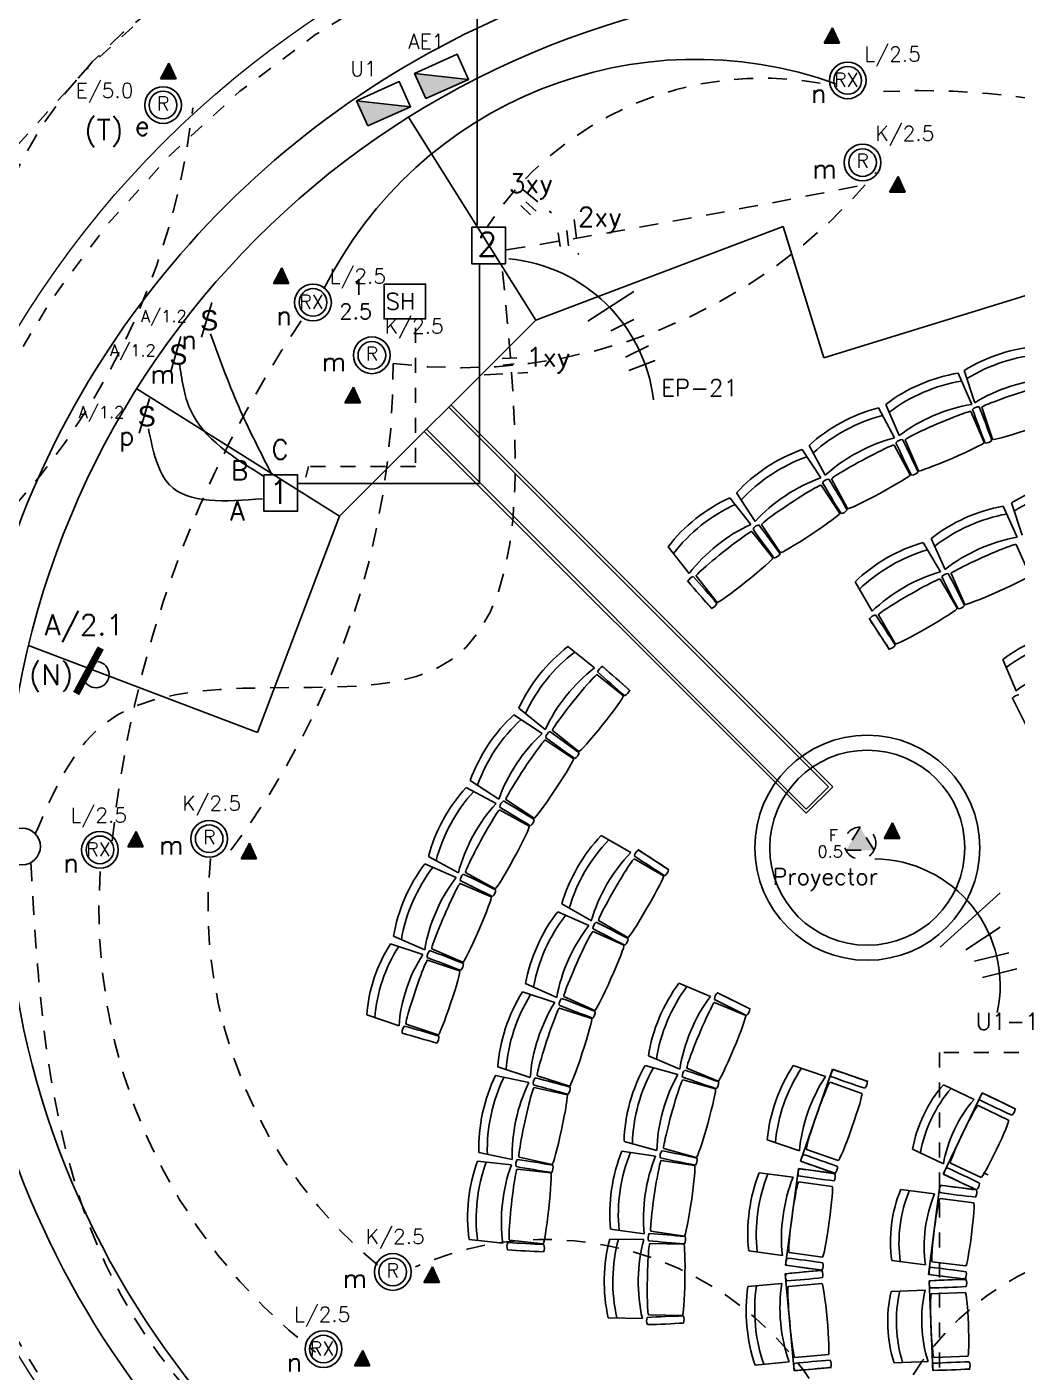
# Model space of a CAD drawing. Extents: x 630.7 to 694.4, y 620.3 to 665.5.
# Drawn here: x 671.39 to 677.99, y 640.06 to 649.03 of the extents above; entities that cross this region are included whole.
import ezdxf

# ---------------------------------------------------------------- set-up
doc = ezdxf.new("R2010")
doc.units = 0
doc.header["$LTSCALE"] = 0.5
doc.header["$MEASUREMENT"] = 0
for name, pattern in [('DASHED2', [0.375, 0.25, -0.125]), ('HIDDEN', [0.375, 0.25, -0.125]), ('HIDDEN2', [0.1875, 0.125, -0.0625]), ('PHANTOM2', [31.75, 15.875, -3.175, 3.175, -3.175, 3.175, -3.175])]:
    doc.linetypes.add(name, pattern=pattern)
for name, color, linetype in [('ALUMBRADO', 3, 'CONTINUOUS'), ('butacas', 1, 'CONTINUOUS'), ('equipo', 5, 'CONTINUOUS'), ('LUCES', 170, 'CONTINUOUS'), ('paredes', 1, 'CONTINUOUS'), ('PISO', 1, 'CONTINUOUS'), ('PROYECCIONES', 6, 'HIDDEN'), ('PUERTAS', 6, 'CONTINUOUS'), ('SEÑALES', 4, 'CONTINUOUS'), ('TOMAS', 4, 'HIDDEN2'), ('tuberia_alumbrado', 3, 'DASHED2'), ('UNIFILAR', 1, 'CONTINUOUS')]:
    doc.layers.add(name, color=color, linetype=linetype)
doc.styles.add('romans', font='romans.shx')

# ---------------------------------------------------------------- blocks, each defined once
blk = doc.blocks.new('butacas')
at = {"layer": 'butacas'}
for p, q in [((0.6059, 3.1637), (0.6956, 2.9553)), ((0.6466, 3.1819), (0.7162, 2.966)), ((0.0745, 2.9321), (0.1823, 2.7325)), ((0.1234, 2.9558), (0.2131, 2.7474)), ((0.6889, 2.9075), (0.778, 2.7009)), ((0.8351, 2.7227), (0.7642, 2.9362)), ((0.3416, 2.5128), (0.2525, 2.7195)), ((-0.4343, 2.6545), (-0.3093, 2.4652)), ((-0.3877, 2.6824), (-0.2799, 2.4828)), ((0.1799, 2.6843), (0.2868, 2.4863)), ((-0.1313, 2.2605), (-0.2382, 2.4584)), ((-0.9166, 2.3331), (-0.7753, 2.1555)), ((-0.8727, 2.3649), (-0.7477, 2.1756)), ((-0.3075, 2.4169), (-0.1835, 2.2292)), ((0.9058, 2.2769), (0.9984, 2.0698)), ((0.961, 2.2982), (1.0316, 2.0826)), ((-0.58, 1.9673), (-0.704, 2.1551)), ((-0.7693, 2.1076), (-0.6292, 1.9316)), ((0.4261, 2.0625), (0.5187, 1.8554)), ((-1.3277, 2.0059), (-1.1865, 1.8284)), ((0.3734, 2.0355), (0.487, 1.8391)), ((0.9923, 2.0219), (1.0841, 1.8164)), ((-1.001, 1.6357), (-1.1411, 1.8117)), ((0.6503, 1.6225), (0.5585, 1.8279)), ((-1.1998, 1.7796), (-1.0349, 1.5917)), ((-0.0814, 1.7725), (0.0322, 1.5761)), ((0.4859, 1.7909), (0.5986, 1.5961)), ((0.0115, 1.5294), (0.1487, 1.3204)), ((0.1872, 1.3582), (0.0745, 1.553)), ((-1.9948, 1.3405), (-1.8177, 1.1988)), ((-1.7688, 1.212), (-1.5813, 1.0466)), ((0.9036, 1.2552), (0.9915, 1.046)), ((-1.8011, 1.1535), (-1.6254, 1.0129)), ((0.9644, 1.0017), (1.0769, 0.7784)), ((-2.323, 0.9303), (-2.1459, 0.7886)), ((-2.355, 0.8864), (-2.166, 0.7609)), ((-1.9223, 0.6418), (-2.098, 0.7824)), ((-2.1456, 0.7172), (-1.9581, 0.5927)), ((-2.6457, 0.4488), (-2.4567, 0.3233)), ((-2.6737, 0.4023), (-2.4744, 0.294)), ((-2.2211, 0.1969), (-2.4085, 0.3214)), ((-2.4501, 0.2522), (-2.2525, 0.1448)), ((-1.7725, 0.0814), (-1.5761, -0.0322)), ((-2.9246, -0.0593), (-2.7253, -0.1676)), ((-1.553, -0.0745), (-1.3582, -0.1872)), ((-1.5294, -0.0115), (-1.3204, -0.1487)), ((-2.9484, -0.1081), (-2.7403, -0.1984)), ((-2.4794, -0.2727), (-2.6771, -0.1653)), ((-2.7125, -0.2378), (-2.5061, -0.3274)), ((-2.0625, -0.4261), (-1.8554, -0.5187)), ((-2.0355, -0.3734), (-1.8391, -0.487)), ((-1.5961, -0.5986), (-1.7909, -0.4859)), ((-3.1576, -0.59), (-2.9495, -0.6804)), ((-1.8279, -0.5585), (-1.6225, -0.6503)), ((-3.1768, -0.6401), (-2.9617, -0.7121)), ((-2.6953, -0.7633), (-2.9017, -0.6738)), ((-2.9305, -0.749), (-2.7172, -0.8204)), ((-2.2982, -0.961), (-2.0826, -1.0316)), ((-2.2769, -0.9058), (-2.0698, -0.9984)), ((-1.2552, -0.9036), (-1.046, -0.9915)), ((-1.0017, -0.9644), (-0.7784, -1.0769)), ((-2.0512, -1.0683), (-1.8374, -1.1383)), ((-1.8164, -1.0841), (-2.0219, -0.9923)), ((-1.0177, -1.0306), (-0.8103, -1.1177)), ((-3.3357, -1.1146), (-3.1205, -1.1866)), ((-2.8601, -1.2473), (-3.0735, -1.1759)), ((-1.4586, -1.388), (-1.2494, -1.4759)), ((-2.4771, -1.5175), (-2.2553, -1.5653)), ((-2.4616, -1.4604), (-2.246, -1.5309)), ((-1.9852, -1.5899), (-2.199, -1.5199)), ((-1.4804, -1.4508), (-1.2619, -1.5116)), ((-0.9943, -1.5558), (-1.2017, -1.4687)), ((-0.493, -1.4505), (-0.2789, -1.5255)), ((-0.4462, -2.0896), (-0.2312, -1.4762)), ((-0.2312, -1.4762), (0.0047, -1.5589)), ((-2.2203, -1.5986), (-2.0004, -1.646)), ((-1.2288, -1.5468), (-1.0121, -1.6071)), ((-0.2483, -1.5628), (-0.036, -1.6373)), ((0.5072, -1.5796), (0.7119, -1.6774)), ((0.506, -2.175), (0.7647, -1.6336)), ((0.7647, -1.6336), (0.9903, -1.7414)), ((0.7383, -1.7179), (0.9413, -1.8149)), ((-1.6212, -1.957), (-1.4026, -2.0177)), ((-0.6668, -1.9463), (-0.4527, -2.0213)), ((-2.5878, -2.0311), (-2.366, -2.0789)), ((-1.6349, -2.022), (-1.4104, -2.0547)), ((-1.1394, -2.0649), (-1.3562, -2.0046)), ((-0.1931, -2.0857), (-0.4055, -2.0113)), ((0.3022, -2.0086), (0.5069, -2.1064)), ((-2.5973, -2.0896), (-2.3717, -2.1141)), ((-2.3334, -2.1435), (-2.1098, -2.1678)), ((-2.1005, -2.1105), (-2.3204, -2.0631)), ((-1.3733, -2.0855), (-1.1506, -2.118)), ((-0.5455, -2.7828), (-0.458, -2.1387)), ((-0.458, -2.1387), (-0.2103, -2.1723)), ((-0.4462, -2.0896), (-0.2103, -2.1723)), ((0.758, -2.1985), (0.555, -2.1015)), ((-0.7197, -2.166), (-0.4948, -2.1965)), ((-0.4574, -2.227), (-0.2344, -2.2572)), ((0.506, -2.175), (0.7316, -2.2828)), ((0.223, -2.2789), (0.4481, -2.3076)), ((0.4088, -2.8446), (0.4845, -2.2494)), ((0.4845, -2.2494), (0.7325, -2.2809)), ((0.4858, -2.3377), (0.709, -2.366)), ((-1.7108, -2.5418), (-1.4863, -2.5746)), ((-1.2193, -2.5882), (-1.4419, -2.5557)), ((-2.6541, -2.6119), (-2.4285, -2.6364)), ((-2.1611, -2.6402), (-2.3848, -2.6159)), ((-1.7163, -2.608), (-1.4894, -2.6123)), ((-1.4487, -2.6381), (-1.2237, -2.6423)), ((-0.7904, -2.6866), (-0.5655, -2.7172)), ((-0.2983, -2.7281), (-0.5213, -2.6978)), ((0.1631, -2.7505), (0.3881, -2.7792)), ((0.6554, -2.7878), (0.4322, -2.7595)), ((-0.5467, -2.8394), (-0.2977, -2.8164)), ((-0.4869, -3.4866), (-0.5467, -2.8394)), ((-0.5455, -2.7828), (-0.2977, -2.8164)), ((0.4088, -2.8446), (0.6568, -2.8761)), ((-0.7955, -2.9249), (-0.5696, -2.9041)), ((-0.5262, -2.9253), (-0.3021, -2.9046)), ((0.1591, -2.9583), (0.3858, -2.9492)), ((0.412, -2.8858), (0.6618, -2.8757)), ((0.4362, -3.4853), (0.412, -2.8858)), ((0.428, -2.9726), (0.6529, -2.9635)), ((-1.7261, -3.1334), (-1.4992, -3.1376)), ((-1.2326, -3.1174), (-1.4575, -3.1133)), ((-0.2584, -3.3778), (-0.4825, -3.3985)), ((0.67, -3.3884), (0.4452, -3.3975)), ((-0.7472, -3.4481), (-0.5212, -3.4273)), ((-0.4869, -3.4866), (-0.238, -3.4637)), ((0.1783, -3.4333), (0.405, -3.4242)), ((0.4362, -3.4853), (0.686, -3.4752))]:
    blk.add_line(p, q, dxfattribs=at)
for centre, radius, start, end in [((0.7431, 2.8784), 0.0607, 87.54027, 134.021), ((7.2467, 5.2777), 6.9567, 199.79166, 201.76961), ((-5.7148, 0.3591), 6.9567, 19.79166, 21.76961), ((0.2364, 2.6601), 0.0607, 92.60601, 139.08673), ((6.5028, 5.6242), 6.9567, 204.8574, 206.83534), ((-5.9738, -0.4197), 6.9567, 24.8574, 26.83534), ((0.7887, 2.7583), 0.0607, 267.54027, 314.021), ((-0.249, 2.3978), 0.0607, 97.67174, 144.15246), ((5.7311, 5.9037), 6.9567, 209.92313, 211.90107), ((-6.1631, -1.2183), 6.9567, 29.92313, 31.90107), ((0.2925, 2.5444), 0.0607, 272.60601, 319.08673), ((-0.183, 2.2876), 0.0607, 277.67174, 324.15246), ((-0.7094, 2.0938), 0.0607, 102.73747, 149.21819), ((-6.2811, -2.0304), 6.9567, 34.98886, 36.9668), ((4.9378, 6.1139), 6.9567, 214.98886, 216.9668), ((-0.6339, 1.9897), 0.0607, 282.73747, 329.21819), ((-1.1411, 1.7502), 0.0607, 107.8032, 154.28392), ((-6.3269, -2.8498), 6.9567, 40.05459, 42.03253), ((0.5432, 1.7684), 0.0607, 93.82298, 140.3037), ((6.7451, 4.8649), 6.9567, 206.07437, 208.05231), ((-5.6003, -1.4426), 6.9567, 26.07437, 28.05231), ((4.1291, 6.2533), 6.9567, 220.05459, 222.03253), ((-1.0567, 1.6533), 0.0607, 287.8032, 334.28392), ((0.6016, 1.6539), 0.0607, 273.82298, 320.3037), ((0.0655, 1.4921), 0.0607, 99.78227, 146.263), ((5.9125, 5.2158), 6.9567, 212.03366, 214.0116), ((-5.7114, -2.3393), 6.9567, 32.03366, 34.0116), ((0.1356, 1.3843), 0.0607, 279.78227, 326.263), ((-1.7396, 1.1533), 0.0607, 115.56797, 162.04869), ((2.8738, 6.3271), 6.9567, 227.81936, 229.7973), ((-6.2563, -4.1052), 6.9567, 47.81936, 49.7973), ((-1.6429, 1.0686), 0.0607, 295.56797, 342.04869), ((1.0138, 0.9585), 0.0607, 93.15929, 139.64001), ((7.2512, 3.983), 6.9567, 205.41068, 207.38862), ((-2.0843, 0.7224), 0.0607, 120.6337, 167.11442), ((2.0543, 6.2834), 6.9567, 232.88509, 234.86303), ((-6.119, -4.9144), 6.9567, 52.88509, 54.86303), ((-1.9804, 0.6466), 0.0607, 300.6337, 347.11442), ((-2.3895, 0.2628), 0.0607, 125.69943, 172.18016), ((1.2418, 6.1675), 6.9567, 237.95082, 239.92877), ((-5.9108, -5.7082), 6.9567, 57.95082, 59.92877), ((-2.2794, 0.1965), 0.0607, 305.69943, 352.18016), ((-1.4921, -0.0655), 0.0607, 123.737, 170.21773), ((2.3393, 5.7114), 6.9567, 235.9884, 237.96634), ((-5.2158, -5.9125), 6.9567, 55.9884, 57.96634), ((-2.653, -0.2219), 0.0607, 130.76517, 177.24589), ((-5.6333, -6.4806), 6.9567, 63.01656, 64.9945), ((-1.3843, -0.1356), 0.0607, 303.737, 350.21773), ((0.4428, 5.9804), 6.9567, 243.01656, 244.9945), ((-2.5375, -0.2783), 0.0607, 310.76517, 357.24589), ((-1.7684, -0.5432), 0.0607, 129.6963, 176.17702), ((-4.8649, -6.7451), 6.9567, 61.94769, 63.92563), ((1.4426, 5.6003), 6.9567, 241.94769, 243.92563), ((-1.6539, -0.6016), 0.0607, 309.6963, 356.17702), ((-2.8727, -0.728), 0.0607, 135.8309, 182.31162), ((-5.2887, -7.2254), 6.9567, 68.08229, 70.06023), ((-0.3366, 5.7234), 6.9567, 248.08229, 250.06023), ((-2.7526, -0.774), 0.0607, 315.8309, 2.31162), ((-0.9585, -1.0138), 0.0607, 130.35999, 176.84071), ((-3.983, -7.2512), 6.9567, 62.61138, 64.58932), ((-1.9935, -1.0469), 0.0607, 135.65559, 182.13631), ((0.5623, 5.3967), 6.9567, 247.90698, 249.88492), ((-4.4294, -7.5368), 6.9567, 67.90698, 69.88492), ((2.1811, 5.1664), 6.9567, 242.61138, 244.58932), ((-0.8434, -1.071), 0.0607, 310.35999, 356.84071), ((-1.8736, -1.0932), 0.0607, 315.65559, 2.13631), ((-3.0399, -1.2275), 0.0607, 140.66637, 187.14709), ((-1.0567, 5.4148), 6.9567, 252.91776, 254.8957), ((-4.8996, -7.9053), 6.9567, 72.91776, 74.8957), ((-2.9164, -1.2631), 0.0607, 320.66637, 7.14709), ((-1.1722, -1.5227), 0.0607, 137.59778, 184.0785), ((-3.3868, -8.0915), 6.9567, 69.84917, 71.82711), ((-0.1822, -1.5199), 0.0607, 137.44548, 183.9262), ((2.1711, 5.0004), 6.9567, 249.69687, 251.67481), ((-2.4141, -8.0827), 6.9567, 69.69687, 71.67481), ((-2.1652, -1.5713), 0.0607, 141.61488, 188.09561), ((-0.2922, 5.1029), 6.9567, 253.86628, 255.84422), ((-3.9141, -8.279), 6.9567, 73.86628, 75.84422), ((-2.0411, -1.6049), 0.0607, 321.61488, 8.09561), ((1.1637, 5.0038), 6.9567, 249.84917, 251.82711), ((-1.0508, -1.5649), 0.0607, 317.59778, 4.0785), ((-0.0608, -1.5624), 0.0607, 317.44548, 3.9262), ((0.8087, -1.6824), 0.0607, 131.22095, 177.70167), ((3.8551, 4.5444), 6.9567, 243.47234, 245.45028), ((-2.1217, -7.9645), 6.9567, 63.47234, 65.45028), ((0.9247, -1.7378), 0.0607, 311.22095, 357.70167), ((-1.3201, -2.0545), 0.0607, 144.83557, 191.31629), ((-2.6894, -8.8499), 6.9567, 77.08696, 79.0649), ((-0.3806, -2.0861), 0.0607, 137.44548, 183.9262), ((-2.6126, -8.649), 6.9567, 69.69687, 71.67481), ((-2.2814, -2.1107), 0.0607, 147.57418, 194.0549), ((-1.1115, 4.7219), 6.9567, 259.82557, 261.80351), ((-3.3245, -8.9637), 6.9567, 79.82557, 81.80351), ((-2.1546, -2.1312), 0.0607, 327.57418, 14.0549), ((0.175, 4.7144), 6.9567, 257.08696, 259.0649), ((-1.1944, -2.081), 0.0607, 324.83557, 11.31629), ((-0.4012, -2.1716), 0.0607, 149.02561, 195.50633), ((-1.2703, -9.0489), 6.9567, 81.277, 83.25494), ((1.9727, 4.4342), 6.9567, 249.69687, 251.67481), ((-0.2593, -2.1286), 0.0607, 317.44548, 3.9262), ((0.5716, -2.1786), 0.0607, 131.22095, 177.70167), ((-2.3588, -8.4608), 6.9567, 63.47234, 65.45028), ((0.5954, 4.6884), 6.9567, 261.277, 263.25494), ((-0.2738, -2.1889), 0.0607, 329.02561, 15.50633), ((3.618, 4.0481), 6.9567, 243.47234, 245.45028), ((0.6876, -2.234), 0.0607, 311.22095, 357.70167), ((0.5416, -2.2818), 0.0607, 149.5145, 195.99522), ((1.4795, 4.5864), 6.9567, 261.76589, 263.74383), ((-0.2689, -9.1663), 6.9567, 81.76589, 83.74383), ((0.6691, -2.298), 0.0607, 329.5145, 15.99522), ((-1.3998, -2.6007), 0.0607, 152.07336, 198.55408), ((-1.9021, -9.5144), 6.9567, 84.32475, 86.30269), ((-1.2717, -2.6112), 0.0607, 332.07336, 18.55408), ((-2.3411, -2.6592), 0.0607, 153.53347, 200.01419), ((-1.8868, 4.2579), 6.9567, 265.78486, 267.7628), ((-2.667, -9.5835), 6.9567, 85.78486, 87.7628), ((-2.2128, -2.6664), 0.0607, 333.53347, 20.01419), ((-0.7695, 4.3026), 6.9567, 264.32475, 266.30269), ((-0.4819, -2.7662), 0.0607, 149.02561, 195.50633), ((-1.3511, -9.6435), 6.9567, 81.277, 83.25494), ((-0.3545, -2.7835), 0.0607, 329.02561, 15.50633), ((-0.4839, -2.8587), 0.0607, 162.03575, 208.51647), ((0.2175, -9.7551), 6.9567, 94.28714, 96.26508), ((0.5146, 4.0938), 6.9567, 261.277, 263.25494), ((-1.0573, 4.0495), 6.9567, 274.28714, 276.26508), ((-0.3559, -2.8469), 0.0607, 342.03575, 28.51647), ((0.4722, -2.8274), 0.0607, 149.5145, 195.99522), ((1.4101, 4.0408), 6.9567, 261.76589, 263.74383), ((-0.3382, -9.7119), 6.9567, 81.76589, 83.74383), ((0.5997, -2.8437), 0.0607, 329.5145, 15.99522), ((0.4737, -2.9083), 0.0607, 159.06848, 205.5492), ((0.8172, -9.8318), 6.9567, 91.31987, 93.29781), ((0.2587, 4.0203), 6.9567, 271.31987, 273.29781), ((0.6021, -2.9031), 0.0607, 339.06848, 25.5492), ((-1.4101, -3.1525), 0.0607, 159.31115, 205.79187), ((-1.0373, -10.0745), 6.9567, 91.56254, 93.54048), ((-1.2817, -3.1468), 0.0607, 339.31115, 25.79187), ((-1.6545, 3.7752), 6.9567, 271.56254, 273.54048), ((-0.4287, -3.4562), 0.0607, 162.03575, 208.51647), ((0.2727, -10.3526), 6.9567, 94.28714, 96.26508), ((-1.0021, 3.4521), 6.9567, 274.28714, 276.26508), ((-0.3007, -3.4443), 0.0607, 342.03575, 28.51647), ((0.4959, -3.4579), 0.0607, 159.06848, 205.5492), ((0.8393, -10.3814), 6.9567, 91.31987, 93.29781), ((0.2808, 3.4708), 6.9567, 271.31987, 273.29781), ((0.6243, -3.4527), 0.0607, 339.06848, 25.5492)]:
    blk.add_arc(centre, radius, start, end, dxfattribs=at)
for centre, major_axis, ratio, start_param, end_param in [((0.9915, 2.9686), (0.5928, 0.1913), 0.547021, 1.135438, 2.006154), ((1.0091, 2.9138), (0.5928, 0.1913), 0.547021, 1.135438, 2.006154), ((0.4869, 2.776), (0.572, 0.2465), 0.547021, 1.135438, 2.006154), ((0.5096, 2.7232), (0.572, 0.2465), 0.547021, 1.135438, 2.006154), ((1.0611, 2.7526), (0.5928, 0.1913), 0.547021, 1.135438, 2.006154), ((0.9779, 3.0071), (0.2136, 0.0709), 0.055531, 0, 3.141593), ((-0.0098, 2.5354), (0.548, 0.2961), 0.547021, 1.135438, 2.006154), ((0.0176, 2.4848), (0.548, 0.2961), 0.547021, 1.135438, 2.006154), ((0.5767, 2.5677), (0.572, 0.2465), 0.547021, 1.135438, 2.006154), ((0.4707, 2.8135), (0.2182, 0.094), 0.05261, 0, 3.141593), ((1.0488, 2.7936), (0.2136, 0.0709), 0.055531, 3.141593, 6.283185), ((0.0981, 2.3358), (0.548, 0.2961), 0.547021, 1.135438, 2.006154), ((-0.0292, 2.5713), (0.209, 0.1129), 0.05261, 0, 3.141593), ((0.5598, 2.6069), (0.2182, 0.094), 0.05261, 3.141593, 6.283185), ((-0.4832, 2.2519), (0.5198, 0.3433), 0.547021, 1.135438, 2.006154), ((-0.4515, 2.204), (0.5198, 0.3433), 0.547021, 1.135438, 2.006154), ((-0.3582, 2.0626), (0.5198, 0.3433), 0.547021, 1.135438, 2.006154), ((0.0778, 2.3734), (0.209, 0.1129), 0.05261, 3.141593, 6.283185), ((1.3068, 2.0863), (0.592, 0.1938), 0.547021, 1.135438, 2.006154), ((-0.9298, 1.9277), (0.4874, 0.3879), 0.547021, 1.135438, 2.006154), ((-0.5057, 2.286), (0.1983, 0.1309), 0.05261, 0, 3.141593), ((1.3247, 2.0317), (0.592, 0.1938), 0.547021, 1.135438, 2.006154), ((-0.894, 1.8828), (0.4874, 0.3879), 0.547021, 1.135438, 2.006154), ((0.792, 1.8876), (0.5687, 0.2542), 0.547021, 1.135438, 2.006154), ((-0.7885, 1.7502), (0.4874, 0.3879), 0.547021, 1.135438, 2.006154), ((-0.3817, 2.0983), (0.1983, 0.1309), 0.05261, 3.141593, 6.283185), ((0.8155, 1.8351), (0.5687, 0.2542), 0.547021, 1.135438, 2.006154), ((-0.9552, 1.9597), (0.1859, 0.1479), 0.05261, 0, 3.141593), ((0.8846, 1.6805), (0.5687, 0.2542), 0.547021, 1.135438, 2.006154), ((0.3007, 1.6366), (0.5392, 0.3119), 0.547021, 1.135438, 2.006154), ((0.3294, 1.5868), (0.5392, 0.3119), 0.547021, 1.135438, 2.006154), ((0.7754, 1.9249), (0.2169, 0.097), 0.05261, 0, 3.141593), ((-0.8151, 1.7836), (0.1859, 0.1479), 0.05261, 3.141593, 6.283185), ((0.4143, 1.4402), (0.5392, 0.3119), 0.547021, 1.135438, 2.006154), ((0.2802, 1.6719), (0.2057, 0.119), 0.05261, 0, 3.141593), ((0.8672, 1.7195), (0.2169, 0.097), 0.05261, 3.141593, 6.283185), ((0.3929, 1.4772), (0.2057, 0.119), 0.05261, 3.141593, 6.283185), ((1.2654, 1.0721), (0.5743, 0.2412), 0.547021, 1.135438, 2.006154), ((1.2877, 1.0191), (0.5743, 0.2412), 0.547021, 1.135438, 2.006154), ((-1.9177, 0.9424), (0.3891, 0.4864), 0.547021, 1.135438, 2.006154), ((-1.8728, 0.9065), (0.3891, 0.4864), 0.547021, 1.135438, 2.006154), ((-1.7405, 0.8007), (0.3891, 0.4864), 0.547021, 1.135438, 2.006154), ((1.3533, 0.8629), (0.5743, 0.2412), 0.547021, 1.135438, 2.006154), ((-1.9496, 0.9679), (0.1484, 0.1855), 0.05261, 0, 3.141593), ((-1.7739, 0.8274), (0.1484, 0.1855), 0.05261, 3.141593, 6.283185), ((-2.243, 0.4967), (0.3446, 0.5189), 0.547021, 1.135438, 2.006154), ((-2.1951, 0.4649), (0.3446, 0.5189), 0.547021, 1.135438, 2.006154), ((-2.054, 0.3712), (0.3446, 0.5189), 0.547021, 1.135438, 2.006154), ((-2.277, 0.5193), (0.1315, 0.1979), 0.05261, 0, 3.141593), ((-2.0896, 0.3948), (0.1315, 0.1979), 0.05261, 3.141593, 6.283185), ((-2.5277, 0.024), (0.2975, 0.5473), 0.547021, 1.135438, 2.006154), ((-2.4772, -0.0035), (0.2975, 0.5473), 0.547021, 1.135438, 2.006154), ((-2.3284, -0.0844), (0.2975, 0.5473), 0.547021, 1.135438, 2.006154), ((-2.5636, 0.0435), (0.1135, 0.2088), 0.05261, 0, 3.141593), ((-2.3659, -0.064), (0.1135, 0.2088), 0.05261, 3.141593, 6.283185), ((-1.6366, -0.3007), (0.3119, 0.5392), 0.547021, 1.135438, 2.006154), ((-1.5868, -0.3294), (0.3119, 0.5392), 0.547021, 1.135438, 2.006154), ((-1.4402, -0.4143), (0.3119, 0.5392), 0.547021, 1.135438, 2.006154), ((-1.6719, -0.2802), (0.119, 0.2057), 0.05261, 0, 3.141593), ((-2.7696, -0.4721), (0.248, 0.5714), 0.547021, 1.135438, 2.006154), ((-2.7169, -0.4949), (0.248, 0.5714), 0.547021, 1.135438, 2.006154), ((-2.5615, -0.5624), (0.248, 0.5714), 0.547021, 1.135438, 2.006154), ((-2.8071, -0.4558), (0.0946, 0.218), 0.05261, 0, 3.141593), ((-1.4772, -0.3929), (0.119, 0.2057), 0.05261, 3.141593, 6.283185), ((-2.6007, -0.5454), (0.0946, 0.218), 0.05261, 3.141593, 6.283185), ((-1.8876, -0.792), (0.2542, 0.5687), 0.547021, 1.135438, 2.006154), ((-1.8351, -0.8155), (0.2542, 0.5687), 0.547021, 1.135438, 2.006154), ((-1.6805, -0.8846), (0.2542, 0.5687), 0.547021, 1.135438, 2.006154), ((-1.9249, -0.7754), (0.097, 0.2169), 0.05261, 0, 3.141593), ((-2.9633, -0.9754), (0.1884, 0.5626), 0.574351, 1.135438, 2.006154), ((-2.9088, -0.9937), (0.1884, 0.5626), 0.574351, 1.135438, 2.006154), ((-2.7481, -1.0475), (0.1884, 0.5626), 0.574351, 1.135438, 2.006154), ((-1.7195, -0.8672), (0.097, 0.2169), 0.05261, 3.141593, 6.283185), ((-3.002, -0.9625), (0.0715, 0.2135), 0.055531, 0, 3.141593), ((-2.7886, -1.0339), (0.0715, 0.2135), 0.055531, 3.141593, 6.283185), ((-2.0863, -1.3068), (0.1938, 0.592), 0.547021, 1.135438, 2.006154), ((-2.0317, -1.3247), (0.1938, 0.592), 0.547021, 1.135438, 2.006154), ((-1.0721, -1.2654), (0.2412, 0.5743), 0.547021, 1.135438, 2.006154), ((-1.0191, -1.2877), (0.2412, 0.5743), 0.547021, 1.135438, 2.006154), ((-1.8707, -1.3774), (0.1938, 0.592), 0.547021, 1.135438, 2.006154), ((-2.1251, -1.2941), (0.0739, 0.2258), 0.05261, 0, 3.141593), ((-0.8629, -1.3533), (0.2412, 0.5743), 0.547021, 1.135438, 2.006154), ((-1.1097, -1.2496), (0.092, 0.2191), 0.05261, 0, 3.141593), ((-1.9113, -1.3641), (0.0739, 0.2258), 0.05261, 3.141593, 6.283185), ((-0.9023, -1.3368), (0.092, 0.2191), 0.05261, 3.141593, 6.283185), ((-2.2305, -1.8394), (0.1313, 0.6089), 0.547021, 1.135438, 2.006154), ((-1.2532, -1.7866), (0.1669, 0.6001), 0.547021, 1.135438, 2.006154), ((-1.1978, -1.8021), (0.1669, 0.6001), 0.547021, 1.135438, 2.006154), ((-1.0346, -1.8474), (0.1669, 0.6001), 0.547021, 1.135438, 2.006154), ((-0.2884, -1.8006), (0.206, 0.5878), 0.547021, 1.135438, 2.006154), ((-0.2341, -1.8196), (0.206, 0.5878), 0.547021, 1.135438, 2.006154), ((-2.1743, -1.8515), (0.1313, 0.6089), 0.547021, 1.135438, 2.006154), ((-2.0087, -1.8872), (0.1313, 0.6089), 0.547021, 1.135438, 2.006154), ((-2.2704, -1.8308), (0.0501, 0.2323), 0.05261, 0, 3.141593), ((-1.2925, -1.7757), (0.0637, 0.2289), 0.05261, 0, 3.141593), ((-1.0757, -1.836), (0.0637, 0.2289), 0.05261, 3.141593, 6.283185), ((-0.0742, -1.8756), (0.206, 0.5878), 0.547021, 1.135438, 2.006154), ((-0.3269, -1.7871), (0.0786, 0.2242), 0.05261, 0, 3.141593), ((0.6835, -1.9273), (0.243, 0.5085), 0.604555, 1.135438, 2.006154), ((0.7353, -1.9521), (0.243, 0.5085), 0.604555, 1.135438, 2.006154), ((-2.0504, -1.8782), (0.0501, 0.2323), 0.05261, 3.141593, 6.283185), ((-0.1146, -1.8615), (0.0786, 0.2242), 0.05261, 3.141593, 6.283185), ((0.8882, -2.0251), (0.243, 0.5085), 0.604555, 1.135438, 2.006154), ((0.6466, -1.9097), (0.0917, 0.1918), 0.058796, 0, 3.141593), ((0.8496, -2.0067), (0.0917, 0.1918), 0.058796, 3.141593, 6.283185), ((-1.3672, -2.3265), (0.09, 0.6164), 0.547021, 1.135438, 2.006154), ((-1.3103, -2.3348), (0.09, 0.6164), 0.547021, 1.135438, 2.006154), ((-1.1427, -2.3593), (0.09, 0.6164), 0.547021, 1.135438, 2.006154), ((-2.3185, -2.3841), (0.0673, 0.6192), 0.547021, 1.135438, 2.006154), ((-2.2614, -2.3903), (0.0673, 0.6192), 0.547021, 1.135438, 2.006154), ((-2.093, -2.4087), (0.0673, 0.6192), 0.547021, 1.135438, 2.006154), ((-2.3591, -2.3797), (0.0257, 0.2362), 0.05261, 0, 3.141593), ((-1.4076, -2.3206), (0.0343, 0.2351), 0.05261, 0, 3.141593), ((-1.1849, -2.3531), (0.0343, 0.2351), 0.05261, 3.141593, 6.283185), ((-2.1355, -2.404), (0.0257, 0.2362), 0.05261, 3.141593, 6.283185), ((-0.4489, -2.4679), (0.0838, 0.6172), 0.547021, 1.135438, 2.006154), ((-0.3919, -2.4756), (0.0838, 0.6172), 0.547021, 1.135438, 2.006154), ((-0.224, -2.4984), (0.0838, 0.6172), 0.547021, 1.135438, 2.006154), ((-0.4893, -2.4624), (0.032, 0.2354), 0.05261, 0, 3.141593), ((-0.2664, -2.4927), (0.032, 0.2354), 0.05261, 3.141593, 6.283185), ((0.4995, -2.5537), (0.0711, 0.5591), 0.604555, 1.135438, 2.006154), ((0.5566, -2.561), (0.0711, 0.5591), 0.604555, 1.135438, 2.006154), ((0.7246, -2.5823), (0.0711, 0.5591), 0.604555, 1.135438, 2.006154), ((0.459, -2.5486), (0.0268, 0.2109), 0.058796, 0, 3.141593), ((0.6822, -2.5769), (0.0268, 0.2109), 0.058796, 3.141593, 6.283185), ((-1.4123, -2.8765), (0.0116, 0.6228), 0.547021, 1.135438, 2.006154), ((-1.3548, -2.8775), (0.0116, 0.6228), 0.547021, 1.135438, 2.006154), ((-1.1854, -2.8807), (0.0116, 0.6228), 0.547021, 1.135438, 2.006154), ((-1.4531, -2.8757), (0.0044, 0.2376), 0.05261, 0, 3.141593), ((-1.2281, -2.8799), (0.0044, 0.2376), 0.05261, 3.141593, 6.283185), ((-0.4637, -3.1581), (-0.0573, 0.6203), 0.547021, 1.135438, 2.006154), ((-0.4064, -3.1528), (-0.0573, 0.6203), 0.547021, 1.135438, 2.006154), ((-0.2378, -3.1373), (-0.0573, 0.6203), 0.547021, 1.135438, 2.006154), ((-0.5043, -3.1619), (-0.0218, 0.2366), 0.05261, 0, 3.141593), ((-0.2803, -3.1412), (-0.0218, 0.2366), 0.05261, 3.141593, 6.283185), ((0.4774, -3.1834), (-0.0227, 0.5632), 0.604555, 1.135438, 2.006154), ((0.5348, -3.1811), (-0.0227, 0.5632), 0.604555, 1.135438, 2.006154), ((0.7041, -3.1742), (-0.0227, 0.5632), 0.604555, 1.135438, 2.006154), ((0.4366, -3.185), (-0.0086, 0.2124), 0.058796, 0, 3.141593), ((0.6614, -3.176), (-0.0086, 0.2124), 0.058796, 3.141593, 6.283185)]:
    blk.add_ellipse(centre, major_axis=major_axis, ratio=ratio, start_param=start_param, end_param=end_param, dxfattribs=at)

msp = doc.modelspace()

# ---------------------------------------------------------------- linework, layer by layer
at = {"layer": 'ALUMBRADO', "color": 1}
for p, q in [((676.7587, 649.0213), (676.7021, 648.9176)), ((676.8059, 648.9176), (676.7587, 649.0213)), ((676.7021, 648.9176), (676.8059, 648.9176)), ((672.3363, 648.7843), (672.2797, 648.6806)), ((672.3835, 648.6806), (672.3363, 648.7843)), ((672.2797, 648.6806), (672.3835, 648.6806)), ((677.1959, 648.0284), (677.1393, 647.9247)), ((677.2431, 647.9247), (677.1959, 648.0284)), ((677.1393, 647.9247), (677.2431, 647.9247)), ((673.0888, 647.4195), (673.0322, 647.3158)), ((673.136, 647.3158), (673.0888, 647.4195)), ((673.0322, 647.3158), (673.136, 647.3158)), ((673.5658, 646.6252), (673.5092, 646.5215)), ((673.613, 646.5215), (673.5658, 646.6252)), ((673.5092, 646.5215), (673.613, 646.5215)), ((672.1179, 643.6641), (672.0613, 643.5604)), ((672.1651, 643.5604), (672.1179, 643.6641)), ((677.1592, 643.7213), (677.1026, 643.6176)), ((677.2064, 643.6176), (677.1592, 643.7213)), ((672.0613, 643.5604), (672.1651, 643.5604)), ((672.8731, 643.5847), (672.8165, 643.481)), ((672.9203, 643.481), (672.8731, 643.5847)), ((677.1026, 643.6176), (677.2064, 643.6176)), ((672.8165, 643.481), (672.9203, 643.481)), ((674.0921, 640.7602), (674.0355, 640.6565)), ((674.1393, 640.6565), (674.0921, 640.7602)), ((674.0355, 640.6565), (674.1393, 640.6565)), ((673.6284, 640.2042), (673.5718, 640.1005)), ((673.6756, 640.1005), (673.6284, 640.2042)), ((673.5718, 640.1005), (673.6756, 640.1005))]:
    msp.add_line(p, q, dxfattribs=at)
at = {"layer": 'ALUMBRADO', "color": 5, "linetype": 'Continuous'}
for p, q in [((677.8756, 643.2535), (677.4767, 642.8928)), ((677.8756, 643.0257), (677.6477, 642.8738)), ((677.9326, 642.8548), (677.7046, 642.7978)), ((677.9863, 642.7474), (677.7584, 642.6904))]:
    msp.add_line(p, q, dxfattribs=at)
at = {"layer": 'ALUMBRADO'}
for points in [[(674.3545, 647.6922), (674.579, 647.6922), (674.579, 647.4481), (674.3545, 647.4481)], [(672.9689, 646.0414), (673.1933, 646.0414), (673.1933, 645.7974), (672.9689, 645.7974)]]:
    msp.add_lwpolyline(points, close=True, dxfattribs=at)
at = {"layer": 'ALUMBRADO', "const_width": 0.0468}
msp.add_lwpolyline([(671.8817, 644.8865), (671.7178, 644.5826)], dxfattribs=at)
at = {"layer": 'ALUMBRADO'}
for centre in [(676.8598, 648.67), (672.2969, 648.5056), (676.9587, 648.1221), (673.296, 647.1898), (673.6885, 646.8375), (672.6042, 643.6149), (671.3569, 643.5633), (671.8764, 643.5408), (673.8276, 640.7269), (673.3657, 640.2131)]:
    msp.add_circle(centre, 0.1225, dxfattribs=at)
at = {"layer": 'ALUMBRADO', "color": 1}
for centre in [(676.8598, 648.67), (672.2969, 648.5056), (676.9587, 648.1221), (673.296, 647.1898), (673.6885, 646.8375), (672.6042, 643.6149), (671.8764, 643.5408), (673.8276, 640.7269), (673.3657, 640.2131)]:
    msp.add_circle(centre, 0.0921, dxfattribs=at)
at = {"layer": 'ALUMBRADO', "linetype": 'Continuous'}
msp.add_arc((675.8451, 646.0414), 2.7685, 70.27461, 153.42623, dxfattribs=at)
at = {"layer": 'ALUMBRADO'}
msp.add_arc((671.8496, 644.7092), 0.0878, 202.09688, 81.22378, dxfattribs=at)
at = {"layer": 'ALUMBRADO', "color": 5, "linetype": 'Continuous'}
msp.add_arc((677.0288, 642.6346), 0.8469, 347.83076, 89.2533, dxfattribs=at)
at = {"layer": 'ALUMBRADO', "color": 1}
for points in [[(676.7021, 648.9176), (676.7587, 649.0213), (676.8059, 648.9176)], [(672.2797, 648.6806), (672.3363, 648.7843), (672.3835, 648.6806)], [(677.1393, 647.9247), (677.1959, 648.0284), (677.2431, 647.9247)], [(673.0322, 647.3158), (673.0888, 647.4195), (673.136, 647.3158)], [(673.5092, 646.5215), (673.5658, 646.6252), (673.613, 646.5215)], [(672.0613, 643.5604), (672.1179, 643.6641), (672.1651, 643.5604)], [(677.1026, 643.6176), (677.1592, 643.7213), (677.2064, 643.6176)], [(672.8165, 643.481), (672.8731, 643.5847), (672.9203, 643.481)], [(674.0355, 640.6565), (674.0921, 640.7602), (674.1393, 640.6565)], [(673.5718, 640.1005), (673.6284, 640.2042), (673.6756, 640.1005)]]:
    msp.add_solid(points, dxfattribs=at)
at = {"layer": 'butacas', "ltscale": 0.1}
msp.add_line((677.762, 641.3876), (677.7952, 641.3751), dxfattribs=at)
at = {"layer": 'equipo', "color": 1, "ltscale": 0.1}
for radius in [0.75, 0.65]:
    msp.add_circle((676.9903, 643.5548), radius, dxfattribs=at)
at = {"layer": 'LUCES'}
for p, q in [((672.6221, 647.1903), (672.554, 646.9577)), ((672.4163, 646.9618), (672.3482, 646.7292)), ((672.2059, 646.5506), (672.1378, 646.318))]:
    msp.add_line(p, q, dxfattribs=at)
at = {"layer": 'paredes', "ltscale": 0.75}
for radius, start, end in [(6.05, 62.80541, 115.47064), (5.75, 4.98854, 175.01146), (6.05, 115.47064, 169.52432), (5.75, 184.98854, 259.98459), (6.05, 190.47568, 254.66496)]:
    msp.add_arc((676.9903, 643.5548), radius, start, end, dxfattribs=at)
at = {"layer": 'PISO', "color": 1, "ltscale": 0.1}
for p, q in [((674.7806, 647.0726), (673.9318, 648.4239)), ((674.7806, 647.0726), (676.43, 647.6971)), ((676.7004, 646.8207), (676.43, 647.6971)), ((676.7004, 646.8207), (678.6115, 647.4105)), ((673.4724, 645.7645), (672.1212, 646.6133)), ((673.4724, 645.7645), (672.9271, 644.3241)), ((672.9271, 644.3241), (671.4003, 644.9021))]:
    msp.add_line(p, q, dxfattribs=at)
at = {"layer": 'PISO', "color": 1, "ltscale": 0.75}
for p, q in [((674.7806, 647.0726), (673.4724, 645.7645)), ((676.7605, 643.9614), (674.2149, 646.507)), ((676.5837, 643.7846), (674.0381, 646.3302)), ((676.7605, 643.9614), (676.5837, 643.7846))]:
    msp.add_line(p, q, dxfattribs=at)
at = {"layer": 'PISO', "color": 6, "ltscale": 0.75}
for p, q in [((676.7322, 643.9614), (674.2007, 646.4928)), ((676.5837, 643.8129), (674.0522, 646.3443)), ((676.7322, 643.9614), (676.5837, 643.8129))]:
    msp.add_line(p, q, dxfattribs=at)
at = {"layer": 'PROYECCIONES', "ltscale": 0.8}
for radius, start in [(7.35, 270.37175), (6.55, 270.41716)]:
    msp.add_arc((676.9903, 643.5548), radius, start, 270, dxfattribs=at)
at = {"layer": 'SEÑALES', "color": 5}
msp.add_lwpolyline([(673.7695, 647.3127), (674.0466, 647.3127), (674.0466, 647.0805), (673.7695, 647.0805)], close=True, dxfattribs=at)
at = {"layer": 'TOMAS'}
for p, q in [((673.9786, 647.0215), (673.9786, 646.0969)), ((673.2668, 646.0969), (673.249, 646.0257)), ((673.9786, 646.0969), (673.2668, 646.0969)), ((681.2002, 642.1906), (677.4718, 642.1906)), ((677.4718, 642.1906), (677.4718, 638.0607))]:
    msp.add_line(p, q, dxfattribs=at)
at = {"layer": 'TOMAS', "color": 4}
for p, q in [((676.9418, 643.6914), (676.8484, 643.5384)), ((676.8484, 643.5384), (677.0352, 643.5384))]:
    msp.add_line(p, q, dxfattribs=at)
at = {"layer": 'TOMAS', "color": 3}
msp.add_line((677.0352, 643.5384), (676.9418, 643.6914), dxfattribs=at)
msp.add_circle((676.9418, 643.5858), 0.1057, dxfattribs=at)
msp.add_solid([(676.8484, 643.5384), (676.9418, 643.6914), (677.0352, 643.5384)], dxfattribs=at)
at = {"layer": 'tuberia_alumbrado', "color": 4, "linetype": 'PHANTOM2'}
for p, q in [((674.3911, 651.3331), (674.3911, 647.7054)), ((674.4067, 645.9823), (674.4067, 647.4413)), ((673.1974, 645.9823), (674.4067, 645.9823))]:
    msp.add_line(p, q, dxfattribs=at)
at = {"layer": 'tuberia_alumbrado'}
for p, q in [((674.6974, 647.941), (674.8852, 647.7861)), ((674.7138, 647.8595), (674.7831, 647.7983)), ((674.6811, 647.835), (674.7464, 647.7739)), ((675.0365, 647.7425), (675.065, 647.5101)), ((674.9304, 647.6528), (674.9426, 647.5631)), ((674.9875, 647.6691), (674.9997, 647.5672)), ((674.556, 646.8165), (674.6539, 646.8205)), ((674.4376, 646.7064), (674.7274, 646.7227)), ((674.5642, 646.7716), (674.6376, 646.7798))]:
    msp.add_line(p, q, dxfattribs=at)
at = {"layer": 'tuberia_alumbrado', "color": 5, "linetype": 'Continuous'}
for p, q in [((675.4343, 647.2621), (675.1278, 647.0652)), ((675.4343, 647.0761), (675.2811, 646.9995)), ((675.5329, 646.9011), (675.3796, 646.8245)), ((675.5767, 646.8026), (675.4015, 646.737))]:
    msp.add_line(p, q, dxfattribs=at)
at = {"layer": 'tuberia_alumbrado', "color": 5, "linetype": 'Continuous', "lineweight": 15}
msp.add_circle((676.9552, 643.6002), 6.5842, dxfattribs=at)
at = {"layer": 'tuberia_alumbrado'}
for centre, radius, start, end in [((673.9771, 646.7587), 2.9613, 87.43989, 174.92806), ((676.2901, 646.494), 2.1913, 79.83652, 146.98654), ((677.356, 643.7206), 4.8822, 49.4865, 93.03385), ((667.718, 649.0317), 4.8085, 302.10234, 353.50514), ((674.2838, 650.3387), 3.5844, 262.73824, 320.46772), ((663.5122, 714.9882), 68.3515, 279.323802, 281.33271), ((679.4867, 642.8277), 7.5679, 145.92922, 174.20108), ((668.471, 646.7682), 5.3597, 322.94349, 0.15838), ((675.6974, 643.1676), 3.101, 174.17575, 231.06246), ((675.6073, 643.1433), 3.7385, 176.1314, 232.14565), ((672.1926, 640.9263), 2.2883, 156.08353, 266.63847), ((674.8438, 638.8083), 2.1353, 10.30516, 113.88657), ((678.8992, 639.0393), 1.8906, 55.52203, 174.06544), ((662.0359, 628.4236), 14.7908, 38.51491, 52.42169)]:
    msp.add_arc(centre, radius, start, end, dxfattribs=at)
at = {"layer": 'tuberia_alumbrado', "color": 5, "linetype": 'Continuous'}
msp.add_arc((674.4995, 646.412), 1.0738, 6.84865, 84.50996, dxfattribs=at)
at = {"layer": 'tuberia_alumbrado'}
for points, knots in [([(671.4455, 643.6479), (671.5653, 643.9247), (672.005, 644.9324), (674.8831, 644.0773), (674.6723, 646.2431), (674.5564, 647.4337)], [0.007015, 0.007015, 0.007015, 0.007015, 0.851402, 3.09155, 5.82686, 5.82686, 5.82686, 5.82686]), ([(671.4167, 643.4564), (671.4361, 643.0913), (671.4926, 642.1065), (671.9138, 640.2757), (673.9374, 638.5295), (675.7875, 638.2006), (676.81, 638.0188)], [0.074102, 0.074102, 0.074102, 0.074102, 1.173797, 3.040074, 5.535889, 8.619309, 8.619309, 8.619309, 8.619309])]:
    msp.add_open_spline(points, degree=3, knots=knots, dxfattribs=at)
at = {"layer": 'tuberia_alumbrado', "color": 4, "linetype": 'PHANTOM2'}
for points in [[(672.6125, 646.98), (672.799, 646.5008), (673.0188, 646.0481)], [(672.4059, 646.787), (672.4792, 646.4741), (672.9722, 646.0282)], [(672.1994, 646.3477), (672.3393, 645.9749), (672.9589, 645.8817)]]:
    msp.add_spline(points, degree=3, dxfattribs=at)
at = {"layer": 'tuberia_alumbrado'}
msp.add_spline([(677.1807, 638.004), (678.2631, 638.1374), (679.4493, 638.73), (680.68, 639.5004), (681.5993, 640.0634), (681.8662, 641.3079), (682.8448, 643.4265)], degree=3, dxfattribs=at)
at = {"layer": 'UNIFILAR', "color": 1}
msp.add_line((673.9737, 648.7168), (674.3332, 648.6761), dxfattribs=at)
at = {"layer": 'UNIFILAR', "color": 6}
msp.add_line((673.5872, 648.5346), (673.9468, 648.4939), dxfattribs=at)
at = {"layer": 'UNIFILAR', "color": 1}
msp.add_lwpolyline([(674.049, 648.5487), (673.9737, 648.7168), (674.2579, 648.8441), (674.3332, 648.6761)], close=True, dxfattribs=at)
at = {"layer": 'UNIFILAR', "color": 6}
msp.add_lwpolyline([(673.6625, 648.3666), (673.5872, 648.5346), (673.8715, 648.6619), (673.9468, 648.4939)], close=True, dxfattribs=at)
at = {"layer": 'UNIFILAR', "color": 1}
for points in [[(674.3332, 648.6761), (673.9737, 648.7168), (674.0844, 648.6416)], [(673.9737, 648.7168), (674.049, 648.5487), (674.0844, 648.6416)], [(674.049, 648.5487), (674.3332, 648.6761), (674.0844, 648.6416)]]:
    msp.add_solid(points, dxfattribs=at)
at = {"layer": 'UNIFILAR', "color": 6}
for points in [[(673.9468, 648.4939), (673.5872, 648.5346), (673.698, 648.4595)], [(673.5872, 648.5346), (673.6625, 648.3666), (673.698, 648.4595)], [(673.6625, 648.3666), (673.9468, 648.4939), (673.698, 648.4595)]]:
    msp.add_solid(points, dxfattribs=at)

# ---------------------------------------------------------------- block references
at = {"layer": 'PUERTAS'}
msp.add_blockref('butacas', (676.9903, 643.5548), dxfattribs=at)

# ---------------------------------------------------------------- texts
at = {"layer": 'ALUMBRADO', "color": 1, "style": 'romans'}
for s, height, p in [('AE1', 0.09865, (673.9307, 648.881)), ('L/2.5', 0.09865, (676.971, 648.7962)), ('U1', 0.09865, (673.5443, 648.6988)), ('E/5.0', 0.09865, (671.7152, 648.5533)), ('RX', 0.0929, (676.7682, 648.6271)), ('n', 0.1279, (676.6143, 648.5195)), ('R', 0.0929, (672.256, 648.47)), ('(T)', 0.13705, (671.7728, 648.2712)), ('e', 0.1279, (672.1083, 648.3029)), ('K/2.5', 0.09865, (677.0443, 648.2675)), ('R', 0.0929, (676.9177, 648.0865)), ('3xy', 0.12789, (674.6025, 647.9201)), ('m', 0.1279, (676.6235, 648.0165)), ('2xy', 0.12789, (675.0619, 647.697)), ('2', 0.1581, (674.3894, 647.4984)), ('L/2.5', 0.09865, (673.4073, 647.316)), ('RX', 0.0929, (673.2045, 647.147)), ('A/1.2', 0.07892, (672.1498, 647.0592)), ('n', 0.1279, (673.0505, 647.0394)), ('K/2.5', 0.09865, (673.7741, 646.9829)), ('n', 0.1279, (672.4182, 646.8778)), ('A/1.2', 0.07892, (671.944, 646.8307)), ('R', 0.0929, (673.6475, 646.8018)), ('1xy', 0.12789, (674.7184, 646.7619)), ('m', 0.1279, (673.3533, 646.7318)), ('m', 0.1279, (672.2124, 646.6493)), ('A/1.2', 0.07892, (671.7336, 646.4195)), ('p', 0.1279, (672.002, 646.238)), ('C', 0.1279, (673.0197, 646.1455)), ('B', 0.1279, (672.7498, 646.0068)), ('1', 0.1581, (673.0037, 645.8476)), ('A', 0.1279, (672.7421, 645.7371)), ('A/2.1', 0.13705, (671.5074, 644.9717)), ('(N)', 0.13705, (671.4032, 644.6399)), ('K/2.5', 0.09865, (672.4243, 643.8022)), ('L/2.5', 0.09865, (671.6802, 643.7228)), ('R', 0.0929, (672.5632, 643.5793)), ('RX', 0.0929, (671.7849, 643.4979)), ('m', 0.1279, (672.269, 643.5093)), ('n', 0.1279, (671.6309, 643.3903)), ('Proyector', 0.11, (676.3589, 643.3076)), ('K/2.5', 0.09865, (673.6476, 640.9142)), ('R', 0.0929, (673.7866, 640.6912)), ('m', 0.1279, (673.4924, 640.6212)), ('L/2.5', 0.09865, (673.1695, 640.3952)), ('RX', 0.0929, (673.2742, 640.1703)), ('n', 0.1279, (673.1202, 640.0627))]:
    msp.add_text(s, height=height, dxfattribs=at).set_placement(p)
at = {"layer": 'LUCES'}
for p in [(672.5437, 647.0032), (672.3379, 646.7748), (672.1276, 646.3635)]:
    msp.add_text('S', height=0.1357, dxfattribs=at).set_placement(p)
at = {"layer": 'SEÑALES', "color": 1, "style": 'romans'}
msp.add_text('SH', height=0.11007, dxfattribs=at).set_placement((673.7811, 647.142))
at = {"layer": 'TOMAS', "color": 1, "style": 'romans'}
for s, height, p in [('1', 0.1022, (673.5532, 647.2413)), ('2.5', 0.10221, (673.4715, 647.0794)), ('EP-21', 0.11251, (675.6168, 646.5641)), ('F', 0.0789, (676.7343, 643.5986)), ('0.5', 0.07892, (676.6586, 643.4898)), ('U1-1', 0.11251, (677.7132, 642.3409))]:
    msp.add_text(s, height=height, dxfattribs=at).set_placement(p)

doc.saveas('drawing.dxf')
